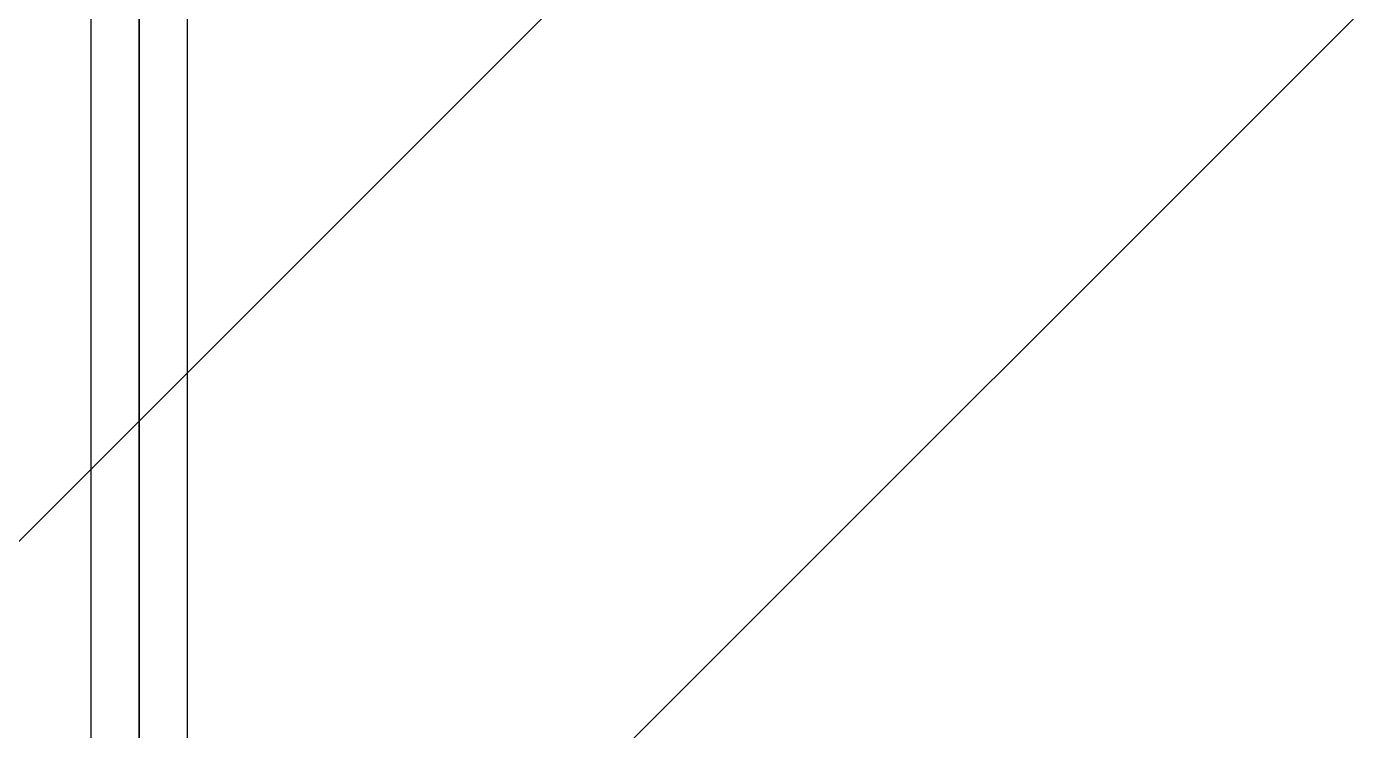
# Model space of a CAD drawing. Header units: millimetres. Extents: x 4133871 to 4440428, y -545651 to -495191.
# Drawn here: x 4277136.8 to 4277386.3, y -500710.2 to -500579.2 of the extents above; entities that cross this region are included whole.
import ezdxf

# ---------------------------------------------------------------- set-up
doc = ezdxf.new("R2010")
doc.units = ezdxf.units.MM
doc.header["$LTSCALE"] = 60
doc.layers.add('3', color=3, linetype='Continuous')

# ---------------------------------------------------------------- blocks, each defined once
blk = doc.blocks.new('KEY PLAN_NEW')
at = {"color": 253}
for p, q in [((-1286.862, -1435.184), (-1286.862, -1488.704)), ((-1280.862, -1488.704), (-1280.862, -1435.184))]:
    blk.add_line(p, q, dxfattribs=at)
for points in [[(-1583.862, -1491.944), (-1583.862, -1431.944), (-1283.862, -1431.944), (-1283.862, -1491.944)], [(-1283.862, -1491.944), (-1283.862, -1431.944), (-983.862, -1431.944), (-983.862, -1491.944)]]:
    blk.add_lwpolyline(points, close=True, dxfattribs=at)

msp = doc.modelspace()

# ---------------------------------------------------------------- hatches: boundary and pattern name
at = {"layer": '3'}
h = msp.add_hatch(dxfattribs=at)
h.set_pattern_fill('ANSI31', color=256, scale=855.36)
h.set_pattern_definition([(45, (64725.06, -107751.94), (-75.603857, 75.603857), [])])
h.paths.add_polyline_path([(4276337.71, -500083.05), (4276517.71, -500083.05), (4276517.71, -499723.05), (4277057.71, -499723.05), (4277057.71, -499543.05), (4278157.71, -499543.05), (4278157.71, -499665.45), (4278998.07, -499665.45), (4278998.07, -500263.05), (4279057.71, -500263.05), (4279057.71, -501723.05), (4277806.71, -501723.05), (4277806.71, -501727.55), (4277797.71, -501727.55), (4277797.71, -501903.05), (4277237.71, -501903.05), (4277237.71, -501543.05), (4276877.71, -501543.05), (4276877.71, -501183.05), (4276517.71, -501183.05), (4276517.71, -500823.05), (4275977.71, -500823.05), (4275977.71, -500443.05), (4276337.71, -500443.05)])

# ---------------------------------------------------------------- block references
at = {"xscale": 3, "yscale": 3, "zscale": 3}
msp.add_blockref('KEY PLAN_NEW', (4281009.3, -496247.22), dxfattribs=at)

doc.saveas('drawing.dxf')
